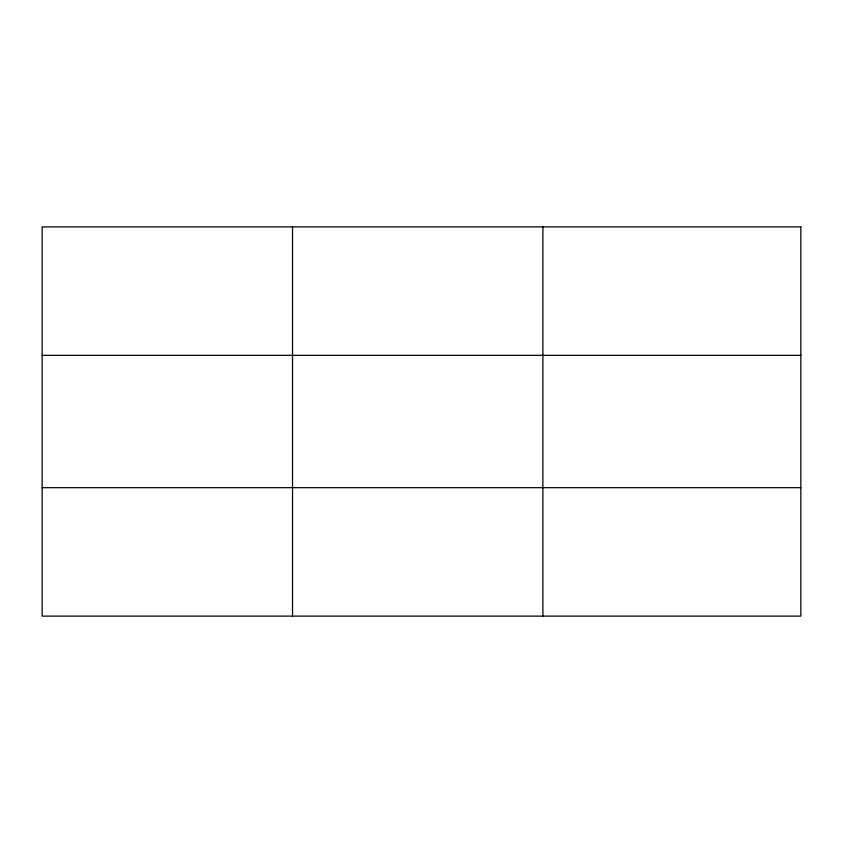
<?xml version="1.0" encoding="UTF-8"?>
<svg xmlns="http://www.w3.org/2000/svg" width="843" height="843" viewBox="0 0 843 843"><rect width="100%" height="100%" fill="white"/><g stroke="black" fill="none" stroke-linecap="round" stroke-linejoin="round"><path stroke-width="1.26" d="M292.521 226.883L292.521 616.117M542.892 226.883L542.892 616.117M42.15 355.325L800.85 355.325M42.15 487.675L800.85 487.675M800.85 226.883L800.85 616.117L42.15 616.117L42.15 226.883L800.85 226.883"/></g></svg>
